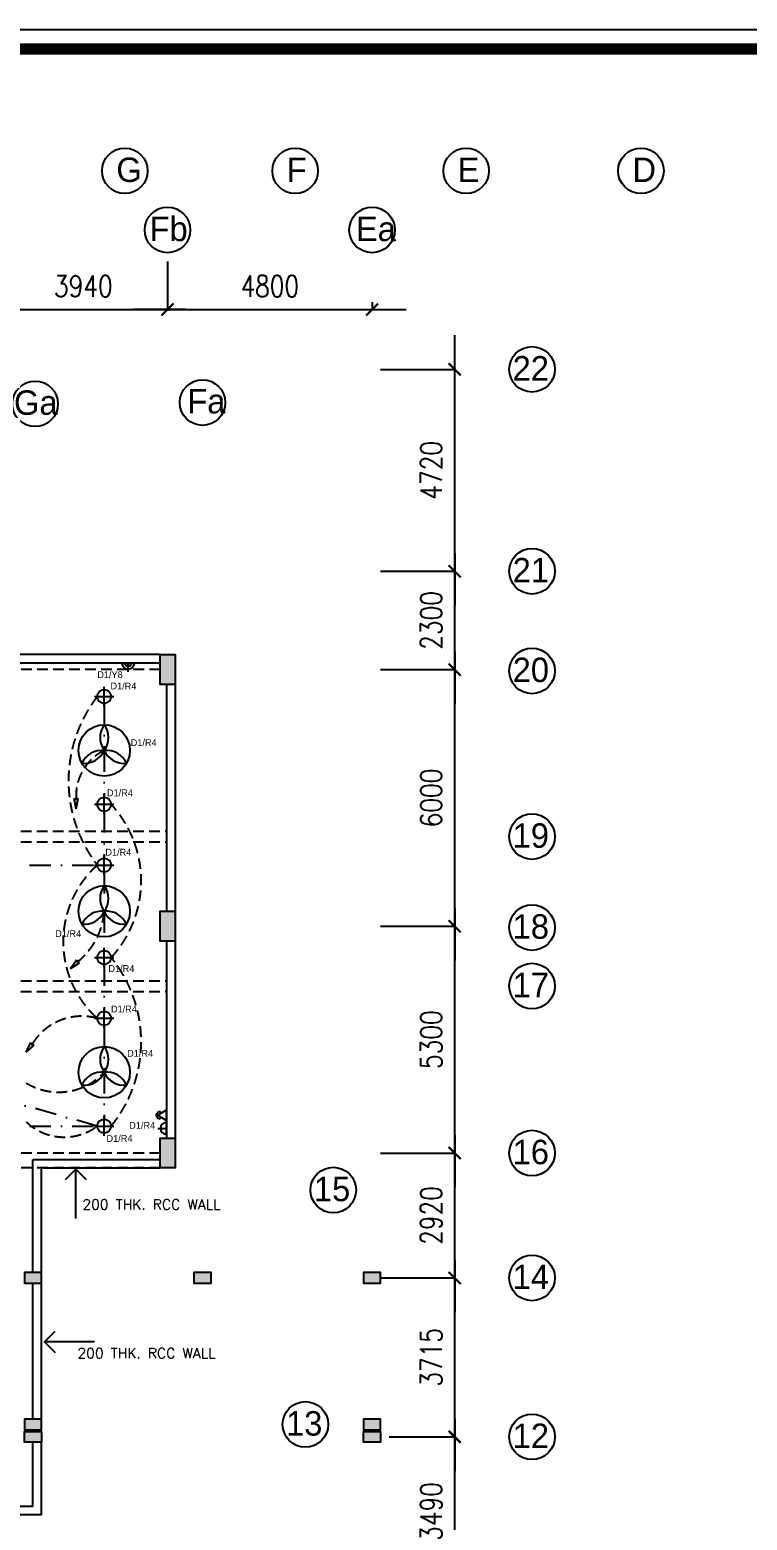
# Model space of a CAD drawing. Extents: x -8365922 to -3890057, y 2226679 to 4874943.
# Drawn here: x -3932194 to -3915413, y 2429740 to 2464581 of the extents above; entities that cross this region are included whole.
import ezdxf

# ---------------------------------------------------------------- set-up
doc = ezdxf.new("R2010")
doc.units = 0
doc.header["$LTSCALE"] = 1000
doc.header["$MEASUREMENT"] = 0
doc.header["$PDMODE"] = 34
doc.linetypes.add('DASHDOT', pattern=[1, 0.5, -0.25, 0, -0.25])
doc.linetypes.add('HIDDEN', pattern=[0.375, 0.25, -0.125])
doc.layers.get('0').update_dxf_attribs({"linetype": 'CONTINUOUS'})
doc.layers.get('DEFPOINTS').update_dxf_attribs({"linetype": 'CONTINUOUS'})
for name, color, linetype in [('A-ANNO-DIMS', 2, 'CONTINUOUS'), ('A-ANNO-NOTE', 2, 'CONTINUOUS'), ('BEAM', 3, 'HIDDEN'), ('CKT', 3, 'CONTINUOUS'), ('CON', 5, 'DASHDOT'), ('ELECT', 4, 'CONTINUOUS'), ('HATCH', 220, 'CONTINUOUS'), ('LIGHT', 4, 'CONTINUOUS'), ('LOOP', 6, 'HIDDEN'), ('POWER', 4, 'CONTINUOUS'), ('S-COLS', 2, 'CONTINUOUS'), ('S-WALL', 2, 'CONTINUOUS'), ('TITLE', 171, 'CONTINUOUS'), ('TITLE_LINE', 170, 'CONTINUOUS')]:
    doc.layers.add(name, color=color, linetype=linetype)
doc.styles.add('MTEXT', font='', dxfattribs={"height": 250})
doc.styles.add('ROMANS', font='ROMANS.SHX', dxfattribs={"width": 0.8})
doc.styles.add('SIMPLEX', font='SIMPLEX')
doc.styles.get('MTEXT').set_extended_font_data('Futura Lt BT')
doc.dimstyles.new('COPY_OF_DIM2001', dxfattribs={"dimscale": 100, "dimtxt": 5, "dimasz": 4, "dimexe": 0.25, "dimexo": 2, "dimgap": 3, "dimtad": 1, "dimdec": 0, "dimlfac": -1, "dimzin": 3, "dimtxsty": 'ROMANS', "dimblk1": 'DIMTICK', "dimblk2": 'DIMTICK', "dimsah": 1, "dimcen": 0, "dimdle": 0.125, "dimclrd": 1, "dimclre": 1, "dimaunit": 1, "dimazin": 3, "dimtfac": 1.333333, "dimtdec": 0, "dimtmove": 0, "dimatfit": 3, "dimtolj": 1, "dimtzin": 3})

# ---------------------------------------------------------------- blocks, each defined once
blk = doc.blocks.new('DIMTICK')
blk.add_line((-1.062, 0), (2, 0))
at = {"const_width": 0.125}
blk.add_lwpolyline([(-0.354, -0.354), (0.354, 0.354)], dxfattribs=at)
blk = doc.blocks.new('*D17')
at = {"layer": 'A-ANNO-DIMS', "color": 1}
for p, q in [((-3934997, 2459141), (-3934997, 2458014)), ((-3932912, 2459141), (-3932912, 2458014)), ((-3934597, 2458040), (-3933312, 2458040))]:
    blk.add_line(p, q, dxfattribs=at)
at = {"layer": 'DEFPOINTS', "color": 0}
for p in [(-3934997, 2459341), (-3932912, 2459341), (-3932912, 2458040)]:
    blk.add_point(p, dxfattribs=at)
at = {"layer": 'A-ANNO-DIMS', "color": 1, "xscale": 400, "yscale": 400, "zscale": 400, "rotation": 180}
blk.add_blockref('DIMTICK', (-3934997, 2458040), dxfattribs=at)
at = {"layer": 'A-ANNO-DIMS', "color": 1, "xscale": 400, "yscale": 400, "zscale": 400}
blk.add_blockref('DIMTICK', (-3932912, 2458040), dxfattribs=at)
at = {"layer": 'A-ANNO-DIMS', "color": 0, "insert": (-3933955, 2458590), "char_height": 500, "attachment_point": 5, "style": 'ROMANS'}
blk.add_mtext('\\A1;2085', dxfattribs=at)
blk = doc.blocks.new('*D18')
at = {"layer": 'A-ANNO-DIMS', "color": 1}
for p, q in [((-3932912, 2459141), (-3932912, 2458014)), ((-3928972, 2459168), (-3928972, 2458014)), ((-3932512, 2458040), (-3929372, 2458040))]:
    blk.add_line(p, q, dxfattribs=at)
at = {"layer": 'DEFPOINTS', "color": 0}
for p in [(-3932912, 2459341), (-3928972, 2459368), (-3928972, 2458040)]:
    blk.add_point(p, dxfattribs=at)
at = {"layer": 'A-ANNO-DIMS', "color": 1, "xscale": 400, "yscale": 400, "zscale": 400, "rotation": 180}
blk.add_blockref('DIMTICK', (-3932912, 2458040), dxfattribs=at)
at = {"layer": 'A-ANNO-DIMS', "color": 1, "xscale": 400, "yscale": 400, "zscale": 400}
blk.add_blockref('DIMTICK', (-3928972, 2458040), dxfattribs=at)
at = {"layer": 'A-ANNO-DIMS', "color": 0, "insert": (-3930942, 2458590), "char_height": 500, "attachment_point": 5, "style": 'ROMANS'}
blk.add_mtext('\\A1;3940', dxfattribs=at)
blk = doc.blocks.new('*D19')
at = {"layer": 'A-ANNO-DIMS', "color": 1}
for p, q in [((-3928972, 2458214), (-3928972, 2458064)), ((-3928572, 2458040), (-3924587, 2458040)), ((-3924187, 2458214), (-3924187, 2458064))]:
    blk.add_line(p, q, dxfattribs=at)
at = {"layer": 'DEFPOINTS', "color": 0}
for p in [(-3928972, 2458014), (-3924187, 2458040), (-3924187, 2458014)]:
    blk.add_point(p, dxfattribs=at)
at = {"layer": 'A-ANNO-DIMS', "color": 1, "xscale": 400, "yscale": 400, "zscale": 400, "rotation": 180}
blk.add_blockref('DIMTICK', (-3928972, 2458040), dxfattribs=at)
at = {"layer": 'A-ANNO-DIMS', "color": 1, "xscale": 400, "yscale": 400, "zscale": 400}
blk.add_blockref('DIMTICK', (-3924187, 2458040), dxfattribs=at)
at = {"layer": 'A-ANNO-DIMS', "color": 0, "insert": (-3926580, 2458590), "char_height": 500, "attachment_point": 5, "style": 'ROMANS'}
blk.add_mtext('\\A1;4800', dxfattribs=at)
blk = doc.blocks.new('*D22')
at = {"layer": 'A-ANNO-DIMS', "color": 1}
for p, q in [((-3923787, 2431688), (-3922230, 2431688)), ((-3922255, 2428598), (-3922255, 2431288)), ((-3923787, 2428198), (-3922230, 2428198))]:
    blk.add_line(p, q, dxfattribs=at)
at = {"layer": 'DEFPOINTS', "color": 0}
for p in [(-3923987, 2431688), (-3922255, 2431688), (-3923987, 2428198)]:
    blk.add_point(p, dxfattribs=at)
at = {"layer": 'A-ANNO-DIMS', "color": 1, "xscale": 400, "yscale": 400, "zscale": 400}
for p, rotation in [((-3922255, 2431688), 90), ((-3922255, 2428198), 270)]:
    blk.add_blockref('DIMTICK', p, dxfattribs=dict(at, rotation=rotation))
at = {"layer": 'A-ANNO-DIMS', "color": 0, "insert": (-3922805, 2429943), "char_height": 500, "attachment_point": 5, "rotation": 90, "style": 'ROMANS'}
blk.add_mtext('\\A1;3490', dxfattribs=at)
blk = doc.blocks.new('*D23')
at = {"layer": 'A-ANNO-DIMS', "color": 1}
for p, q in [((-3923987, 2435403), (-3922230, 2435403)), ((-3922255, 2432088), (-3922255, 2435003)), ((-3923787, 2431688), (-3922230, 2431688))]:
    blk.add_line(p, q, dxfattribs=at)
at = {"layer": 'DEFPOINTS', "color": 0}
for p in [(-3924187, 2435403), (-3922255, 2435403), (-3923987, 2431688)]:
    blk.add_point(p, dxfattribs=at)
at = {"layer": 'A-ANNO-DIMS', "color": 1, "xscale": 400, "yscale": 400, "zscale": 400}
for p, rotation in [((-3922255, 2435403), 90), ((-3922255, 2431688), 270)]:
    blk.add_blockref('DIMTICK', p, dxfattribs=dict(at, rotation=rotation))
at = {"layer": 'A-ANNO-DIMS', "color": 0, "insert": (-3922805, 2433546), "char_height": 500, "attachment_point": 5, "rotation": 90, "style": 'ROMANS'}
blk.add_mtext('\\A1;3715', dxfattribs=at)
blk = doc.blocks.new('*D7')
at = {"layer": 'A-ANNO-DIMS', "color": 1}
for p, q in [((-3923987, 2438323), (-3922230, 2438323)), ((-3922255, 2435803), (-3922255, 2437923)), ((-3923987, 2435403), (-3922230, 2435403))]:
    blk.add_line(p, q, dxfattribs=at)
at = {"layer": 'DEFPOINTS', "color": 0}
for p in [(-3924187, 2438323), (-3922255, 2438323), (-3924187, 2435403)]:
    blk.add_point(p, dxfattribs=at)
at = {"layer": 'A-ANNO-DIMS', "color": 1, "xscale": 400, "yscale": 400, "zscale": 400}
for p, rotation in [((-3922255, 2438323), 90), ((-3922255, 2435403), 270)]:
    blk.add_blockref('DIMTICK', p, dxfattribs=dict(at, rotation=rotation))
at = {"layer": 'A-ANNO-DIMS', "color": 0, "insert": (-3922805, 2436863), "char_height": 500, "attachment_point": 5, "rotation": 90, "style": 'ROMANS'}
blk.add_mtext('\\A1;2920', dxfattribs=at)
blk = doc.blocks.new('*D8')
at = {"layer": 'A-ANNO-DIMS', "color": 1}
for p, q in [((-3923987, 2456643), (-3922230, 2456643)), ((-3922255, 2452323), (-3922255, 2456243)), ((-3923987, 2451923), (-3922230, 2451923))]:
    blk.add_line(p, q, dxfattribs=at)
at = {"layer": 'DEFPOINTS', "color": 0}
for p in [(-3924187, 2456643), (-3922255, 2456643), (-3924187, 2451923)]:
    blk.add_point(p, dxfattribs=at)
at = {"layer": 'A-ANNO-DIMS', "color": 1, "xscale": 400, "yscale": 400, "zscale": 400}
for p, rotation in [((-3922255, 2456643), 90), ((-3922255, 2451923), 270)]:
    blk.add_blockref('DIMTICK', p, dxfattribs=dict(at, rotation=rotation))
at = {"layer": 'A-ANNO-DIMS', "color": 0, "insert": (-3922805, 2454283), "char_height": 500, "attachment_point": 5, "rotation": 90, "style": 'ROMANS'}
blk.add_mtext('\\A1;4720', dxfattribs=at)
blk = doc.blocks.new('*D9')
at = {"layer": 'A-ANNO-DIMS', "color": 1}
for p, q in [((-3923987, 2443623), (-3922230, 2443623)), ((-3922255, 2438723), (-3922255, 2443223)), ((-3922455, 2438323), (-3922280, 2438323))]:
    blk.add_line(p, q, dxfattribs=at)
at = {"layer": 'DEFPOINTS', "color": 0}
for p in [(-3924187, 2443623), (-3922255, 2443623), (-3922255, 2438323)]:
    blk.add_point(p, dxfattribs=at)
at = {"layer": 'A-ANNO-DIMS', "color": 1, "xscale": 400, "yscale": 400, "zscale": 400}
for p, rotation in [((-3922255, 2443623), 90), ((-3922255, 2438323), 270)]:
    blk.add_blockref('DIMTICK', p, dxfattribs=dict(at, rotation=rotation))
at = {"layer": 'A-ANNO-DIMS', "color": 0, "insert": (-3922805, 2440973), "char_height": 500, "attachment_point": 5, "rotation": 90, "style": 'ROMANS'}
blk.add_mtext('\\A1;5300', dxfattribs=at)
blk = doc.blocks.new('*D10')
at = {"layer": 'A-ANNO-DIMS', "color": 1}
for p, q in [((-3923987, 2449623), (-3922230, 2449623)), ((-3922255, 2444023), (-3922255, 2449223)), ((-3923987, 2443623), (-3922230, 2443623))]:
    blk.add_line(p, q, dxfattribs=at)
at = {"layer": 'DEFPOINTS', "color": 0}
for p in [(-3924187, 2449623), (-3922255, 2449623), (-3924187, 2443623)]:
    blk.add_point(p, dxfattribs=at)
at = {"layer": 'A-ANNO-DIMS', "color": 1, "xscale": 400, "yscale": 400, "zscale": 400}
for p, rotation in [((-3922255, 2449623), 90), ((-3922255, 2443623), 270)]:
    blk.add_blockref('DIMTICK', p, dxfattribs=dict(at, rotation=rotation))
at = {"layer": 'A-ANNO-DIMS', "color": 0, "insert": (-3922805, 2446623), "char_height": 500, "attachment_point": 5, "rotation": 90, "style": 'ROMANS'}
blk.add_mtext('\\A1;6000', dxfattribs=at)
blk = doc.blocks.new('*D11')
at = {"layer": 'A-ANNO-DIMS', "color": 1}
for p, q in [((-3923987, 2451923), (-3922230, 2451923)), ((-3922255, 2450023), (-3922255, 2451523)), ((-3923987, 2449623), (-3922230, 2449623))]:
    blk.add_line(p, q, dxfattribs=at)
at = {"layer": 'DEFPOINTS', "color": 0}
for p in [(-3924187, 2451923), (-3922255, 2451923), (-3924187, 2449623)]:
    blk.add_point(p, dxfattribs=at)
at = {"layer": 'A-ANNO-DIMS', "color": 1, "xscale": 400, "yscale": 400, "zscale": 400}
for p, rotation in [((-3922255, 2451923), 90), ((-3922255, 2449623), 270)]:
    blk.add_blockref('DIMTICK', p, dxfattribs=dict(at, rotation=rotation))
at = {"layer": 'A-ANNO-DIMS', "color": 0, "insert": (-3922805, 2450773), "char_height": 500, "attachment_point": 5, "rotation": 90, "style": 'ROMANS'}
blk.add_mtext('\\A1;2300', dxfattribs=at)
blk = doc.blocks.new('FAN')
at = {"layer": 'LIGHT'}
blk.add_circle((0, 0), 600, dxfattribs=at)
for centre, start, end in [((410, 300), 143.8105, 216.1895), ((-410, 300), 323.8105, 36.1895), ((-55, -505), 83.8105, 156.1895), ((-465, 205), 263.8105, 336.1895), ((55, -505), 23.8105, 96.1895), ((465, 205), 203.8105, 276.1895)]:
    blk.add_arc(centre, 508, start, end, dxfattribs=at)
blk = doc.blocks.new('2X36')
at = {"layer": 'LIGHT'}
for p, q in [((-226, 0), (226, 0)), ((0, -226), (0, 226))]:
    blk.add_line(p, q, dxfattribs=at)
blk.add_circle((0, 0), 162, dxfattribs=at)
blk = doc.blocks.new('A')
at = {"layer": 'LOOP'}
for p, q in [((-217, 0), (27, 49)), ((-217, 0), (27, -49)), ((27, 49), (0, 0)), ((27, -49), (0, 0))]:
    blk.add_line(p, q, dxfattribs=at)
blk = doc.blocks.new('15')
at = {"layer": 'POWER'}
for p, q in [((-140, 0), (140, 0)), ((0, 202), (0, 0))]:
    blk.add_line(p, q, dxfattribs=at)
for radius in [140, 72]:
    blk.add_arc((0, 0), radius, 0, 180, dxfattribs=at)
blk = doc.blocks.new('T')
at = {"layer": 'ELECT'}
for p, q in [((0, 223), (-140, 0)), ((-140, 0), (140, 0)), ((0, 223), (140, 0))]:
    blk.add_line(p, q, dxfattribs=at)
at = {"layer": 'ELECT', "const_width": 25}
for points in [[(-90, 182, -1), (-90, 157, -1)], [(90, 182, 1), (90, 157, 1)]]:
    blk.add_lwpolyline(points, format="xyb", close=True, dxfattribs=at)
at = {"layer": 'ELECT'}
blk.add_arc((0, 174), 90.4, 356.86, 183.14, dxfattribs=at)
blk = doc.blocks.new('5')
at = {"layer": 'POWER'}
for p, q in [((-140, 0), (140, 0)), ((0, 202), (0, 0))]:
    blk.add_line(p, q, dxfattribs=at)
blk.add_arc((0, 0), 140, 0, 180, dxfattribs=at)

msp = doc.modelspace()

# ---------------------------------------------------------------- hatches: boundary and pattern name
at = {"layer": 'HATCH'}
h = msp.add_hatch(color=256, dxfattribs=at)
h.paths.add_polyline_path([(-3944907.1, 2449973.4), (-3945257.1, 2449973.4), (-3945257.1, 2449623.4), (-3945257.1, 2449273.4), (-3944907.1, 2449273.4)])
h.paths.add_polyline_path([(-3942822.1, 2449973.4), (-3943172.1, 2449973.4), (-3943172.1, 2449623.4), (-3943172.1, 2449273.4), (-3942822.1, 2449273.4)])
h.paths.add_polyline_path([(-3938822.1, 2449973.4), (-3939172.1, 2449973.4), (-3939172.1, 2449623.4), (-3939172.1, 2449273.4), (-3938822.1, 2449273.4)])
h.paths.add_polyline_path([(-3934822.1, 2449973.4), (-3935172.1, 2449973.4), (-3935172.1, 2449623.4), (-3935172.1, 2449273.4), (-3934822.1, 2449273.4)])
h.paths.add_polyline_path([(-3932737.1, 2449973.4), (-3933087.1, 2449973.4), (-3933087.1, 2449623.4), (-3933087.1, 2449273.4), (-3932737.1, 2449273.4)])
h.paths.add_polyline_path([(-3928797.1, 2449973.4), (-3929147.1, 2449973.4), (-3929147.1, 2449623.4), (-3929147.1, 2449273.4), (-3928797.1, 2449273.4)])
h.paths.add_polyline_path([(-3948847.1, 2443973.4), (-3949197.1, 2443973.4), (-3949197.1, 2443623.4), (-3949197.1, 2443273.4), (-3948847.1, 2443273.4)])
h.paths.add_polyline_path([(-3948847.1, 2438673.4), (-3949197.1, 2438673.4), (-3949197.1, 2438323.4), (-3949197.1, 2437973.4), (-3948847.1, 2437973.4)])
h.paths.add_polyline_path([(-3944907.1, 2438673.4), (-3945257.1, 2438673.4), (-3945257.1, 2438323.4), (-3945257.1, 2437973.4), (-3944907.1, 2437973.4)])
h.paths.add_polyline_path([(-3942822.1, 2438673.4), (-3943172.1, 2438673.4), (-3943172.1, 2438323.4), (-3943172.1, 2437973.4), (-3942822.1, 2437973.4)])
h.paths.add_polyline_path([(-3934822.1, 2438673.4), (-3935172.1, 2438673.4), (-3935172.1, 2438323.4), (-3935172.1, 2437973.4), (-3934822.1, 2437973.4)])
h.paths.add_polyline_path([(-3932737.1, 2438673.4), (-3933087.1, 2438673.4), (-3933087.1, 2438323.4), (-3933087.1, 2437973.4), (-3932737.1, 2437973.4)])
h.paths.add_polyline_path([(-3928797.1, 2438673.4), (-3929147.1, 2438673.4), (-3929147.1, 2438323.4), (-3929147.1, 2437973.4), (-3928797.1, 2437973.4)])
h.paths.add_polyline_path([(-3928797.1, 2443973.4), (-3929147.1, 2443973.4), (-3929147.1, 2443623.4), (-3929147.1, 2443273.4), (-3928797.1, 2443273.4)])
h = msp.add_hatch(color=256, dxfattribs=at)
h.paths.add_polyline_path([(-3931919.2, 2435528.4), (-3932319.2, 2435528.4), (-3932319.2, 2435278.4), (-3932014.4, 2435278.4), (-3931919.2, 2435278.4)])
h.paths.add_polyline_path([(-3927953.1, 2435528.4), (-3928353.1, 2435528.4), (-3928353.1, 2435278.4), (-3928048.3, 2435278.4), (-3927953.1, 2435278.4)])
h.paths.add_polyline_path([(-3923987.1, 2435528.4), (-3924387.1, 2435528.4), (-3924387.1, 2435278.4), (-3924082.3, 2435278.4), (-3923987.1, 2435278.4)])
h = msp.add_hatch(color=256, dxfattribs=at)
h.paths.add_polyline_path([(-3931919.2, 2432103.4), (-3932319.2, 2432103.4), (-3932319.2, 2431853.4), (-3932014.4, 2431853.4), (-3931919.2, 2431853.4)])
h.paths.add_polyline_path([(-3931919.2, 2431813.4), (-3932319.2, 2431813.4), (-3932319.2, 2431563.4), (-3932224, 2431563.4), (-3931919.2, 2431563.4)])
h.paths.add_polyline_path([(-3923987.1, 2432103.4), (-3924387.1, 2432103.4), (-3924387.1, 2431853.4), (-3924082.3, 2431853.4), (-3923987.1, 2431853.4)])
h.paths.add_polyline_path([(-3923987.1, 2431813.4), (-3924387.1, 2431813.4), (-3924387.1, 2431563.4), (-3924291.9, 2431563.4), (-3923987.1, 2431563.4)])

# ---------------------------------------------------------------- linework, layer by layer
at = {"layer": 'A-ANNO-NOTE'}
for points in [[(-3931118, 2436790), (-3931118, 2436790), (-3931118, 2437948), (-3930884, 2437713.5), (-3931118, 2437948), (-3931366, 2437700)], [(-3930689, 2433910.5), (-3930689, 2433910.5), (-3931847, 2433910.5), (-3931612.5, 2434144.5), (-3931847, 2433910.5), (-3931599, 2433662.5)]]:
    msp.add_lwpolyline(points, dxfattribs=at)
for centre in [(-3929971.6, 2461284), (-3925987.1, 2461284), (-3921987.1, 2461284), (-3917898.7, 2461284), (-3928972.1, 2459901), (-3924187.1, 2459901), (-3920446, 2456643.4), (-3932067.6, 2455836), (-3928153.1, 2455866), (-3920446, 2451923.4), (-3920446, 2449593.4), (-3920446, 2445720), (-3920446, 2443593.4), (-3920446, 2442226.7), (-3920446, 2438323.4), (-3925094.8, 2437458.4), (-3920446, 2435403.4), (-3925747.1, 2431978.4), (-3920446, 2431688.4)]:
    msp.add_circle(centre, 532.7, dxfattribs=at)
at = {"layer": 'BEAM'}
for p, q in [((-3929147.1, 2449973.4), (-3954902.8, 2449973.4)), ((-3929147.1, 2449623.4), (-3954902.8, 2449623.4)), ((-3954902.8, 2445845), (-3928997.1, 2445845)), ((-3954902.8, 2445595), (-3928997.1, 2445595)), ((-3954902.8, 2442351.7), (-3928997.1, 2442351.7)), ((-3954902.8, 2442101.7), (-3928997.1, 2442101.7)), ((-3929147.1, 2438323.4), (-3954902.8, 2438323.4)), ((-3929147.1, 2437973.4), (-3954902.8, 2437973.4))]:
    msp.add_line(p, q, dxfattribs=at)
at = {"layer": 'CON'}
for p, q in [((-3930453.3, 2448831.2), (-3930453.3, 2447734.2)), ((-3930453.3, 2447734.2), (-3930453.3, 2446637.3)), ((-3930453.3, 2446312.3), (-3930453.3, 2445217)), ((-3933203.3, 2445054.5), (-3930615.8, 2445054.5)), ((-3930453.3, 2444892), (-3930453.3, 2443973.4)), ((-3930453.3, 2443973.4), (-3930453.3, 2443054.8)), ((-3930453.3, 2442729.8), (-3930453.3, 2441634.5)), ((-3930453.3, 2441309.5), (-3930453.3, 2440212.5)), ((-3930615.8, 2438953.1), (-3934557.8, 2440065)), ((-3930453.3, 2440212.5), (-3930453.3, 2439115.6)), ((-3933203.3, 2438953.1), (-3930615.8, 2438953.1))]:
    msp.add_line(p, q, dxfattribs=at)
at = {"layer": 'LOOP'}
for centre, radius, start, end in [((-3928070.2, 2447024.1), 3218.6, 142.2703, 217.7297), ((-3929930.3, 2446674.1), 1182.1, 116.2618, 184.32458), ((-3932220.7, 2444683.5), 2633, 317.13298, 42.86702), ((-3929005.9, 2443263.2), 2408.4, 131.94808, 228.05192), ((-3932089.7, 2444084.8), 1640.2, 307.64321, 356.10584), ((-3932699.2, 2440922.7), 3111.2, 320.72326, 39.27674), ((-3930975.6, 2440157.2), 1363.1, 74.69765, 149.20899), ((-3931517.8, 2441195.5), 1448.9, 238.16951, 317.27923), ((-3931387.9, 2439982.4), 1286.7, 226.53669, 306.87342)]:
    msp.add_arc(centre, radius, start, end, dxfattribs=at)
at = {"layer": 'S-COLS'}
for points in [[(-3929147.1, 2449623.4), (-3929147.1, 2449973.4), (-3928797.1, 2449973.4), (-3928797.1, 2449273.4), (-3929147.1, 2449273.4)], [(-3929147.1, 2443623.4), (-3929147.1, 2443973.4), (-3928797.1, 2443973.4), (-3928797.1, 2443273.4), (-3929147.1, 2443273.4)], [(-3929147.1, 2438323.4), (-3929147.1, 2438673.4), (-3928797.1, 2438673.4), (-3928797.1, 2437973.4), (-3929147.1, 2437973.4)], [(-3932014.4, 2435278.4), (-3931919.2, 2435278.4), (-3931919.2, 2435528.4), (-3932319.2, 2435528.4), (-3932319.2, 2435278.4)], [(-3928048.3, 2435278.4), (-3927953.1, 2435278.4), (-3927953.1, 2435528.4), (-3928353.1, 2435528.4), (-3928353.1, 2435278.4)], [(-3924082.3, 2435278.4), (-3923987.1, 2435278.4), (-3923987.1, 2435528.4), (-3924387.1, 2435528.4), (-3924387.1, 2435278.4)], [(-3932014.4, 2431853.4), (-3931919.2, 2431853.4), (-3931919.2, 2432103.4), (-3932319.2, 2432103.4), (-3932319.2, 2431853.4)], [(-3924082.3, 2431853.4), (-3923987.1, 2431853.4), (-3923987.1, 2432103.4), (-3924387.1, 2432103.4), (-3924387.1, 2431853.4)], [(-3932224, 2431563.4), (-3932319.2, 2431563.4), (-3932319.2, 2431813.4), (-3931919.2, 2431813.4), (-3931919.2, 2431563.4)], [(-3924291.9, 2431563.4), (-3924387.1, 2431563.4), (-3924387.1, 2431813.4), (-3923987.1, 2431813.4), (-3923987.1, 2431563.4)]]:
    msp.add_lwpolyline(points, close=True, dxfattribs=at)
at = {"layer": 'S-WALL'}
for p, q in [((-3929147.1, 2449973.4), (-3932737.1, 2449973.4)), ((-3929147.1, 2449773.4), (-3932737.1, 2449773.4)), ((-3928997.1, 2449273.4), (-3928997.1, 2443973.4)), ((-3928797.1, 2449273.4), (-3928797.1, 2443973.4)), ((-3928997.1, 2443273.4), (-3928997.1, 2438673.4)), ((-3928797.1, 2443273.4), (-3928797.1, 2438673.4)), ((-3928772.1, 2443243.4), (-3928772.1, 2443243.4)), ((-3932119.2, 2438173.4), (-3929147.1, 2438173.4)), ((-3932119.2, 2435528.4), (-3932119.2, 2438173.4)), ((-3931919.2, 2437973.4), (-3929147.1, 2437973.4)), ((-3931919.2, 2435528.4), (-3931919.2, 2437973.4)), ((-3932119.2, 2432108.4), (-3932119.2, 2435278.4)), ((-3931919.2, 2432108.4), (-3931919.2, 2435278.4)), ((-3932119.2, 2430063.4), (-3932119.2, 2431563.4)), ((-3931919.2, 2429863.4), (-3931919.2, 2431563.4)), ((-3932119.2, 2430063.4), (-3948117.4, 2430063.4)), ((-3931919.2, 2429863.4), (-3936897.1, 2429863.4))]:
    msp.add_line(p, q, dxfattribs=at)
at = {"layer": 'TITLE', "const_width": 270}
msp.add_lwpolyline([(-3965296.5, 2411570.5), (-3890506.5, 2411570.5), (-3890506.5, 2464130.5), (-3965296.5, 2464130.5)], close=True, dxfattribs=at)
at = {"layer": 'TITLE_LINE'}
msp.add_lwpolyline([(-3965746.5, 2411120.5), (-3890056.5, 2411120.5), (-3890056.5, 2464580.5), (-3965746.5, 2464580.5)], close=True, dxfattribs=at)

# ---------------------------------------------------------------- block references
at = {"layer": 'ELECT', "xscale": -1, "rotation": 180}
msp.add_blockref('15', (-3929893, 2449773.4), dxfattribs=at)
at = {"layer": 'ELECT', "xscale": 0.9, "yscale": 0.9, "zscale": 0.9, "rotation": 89.99999999999999}
msp.add_blockref('T', (-3928997.1, 2439207), dxfattribs=at)
at = {"layer": 'ELECT', "rotation": 90}
msp.add_blockref('5', (-3928997.1, 2438900), dxfattribs=at)
at = {"layer": 'LIGHT'}
for name, p in [('2X36', (-3930453.3, 2448993.7)), ('FAN', (-3930453.3, 2447734.2)), ('2X36', (-3930453.3, 2446474.8)), ('2X36', (-3930453.3, 2445054.5)), ('FAN', (-3930453.3, 2443973.4)), ('2X36', (-3930453.3, 2442892.3)), ('2X36', (-3930453.3, 2441472)), ('FAN', (-3930453.3, 2440212.5)), ('2X36', (-3930453.3, 2438953.1))]:
    msp.add_blockref(name, p, dxfattribs=at)
at = {"layer": 'LOOP'}
for p, rotation in [((-3931109, 2446585), 89.02292695660634), ((-3931088, 2442786), 44.0515496721807), ((-3932146.5, 2440855), 53.3172082227123)]:
    msp.add_blockref('A', p, dxfattribs=dict(at, rotation=rotation))

# ---------------------------------------------------------------- texts
at = {"layer": 'A-ANNO-NOTE'}
for s, height, style, p in [('G', 571.6, 'MTEXT', (-3930169, 2461022.8)), ('F', 571.6, 'MTEXT', (-3926184.5, 2461022.8)), ('E', 571.6, 'MTEXT', (-3922184.5, 2461022.8)), ('D', 571.6, 'MTEXT', (-3918096.2, 2461022.8)), ('Fb', 571.57, 'MTEXT', (-3929392.3, 2459639.8)), ('Ea', 571.57, 'MTEXT', (-3924566.2, 2459639.8)), ('22', 571.57, 'MTEXT', (-3920899.2, 2456382.2)), ('Ga', 571.57, 'MTEXT', (-3932563.5, 2455579.8)), ('Fa', 571.57, 'MTEXT', (-3928510.9, 2455611.8)), ('21', 571.57, 'MTEXT', (-3920899.2, 2451662.2)), ('20', 571.57, 'MTEXT', (-3920899.2, 2449332.2)), ('19', 571.57, 'MTEXT', (-3920899.2, 2445458.9)), ('18', 571.57, 'MTEXT', (-3920899.2, 2443332.2)), ('17', 571.57, 'MTEXT', (-3920899.2, 2441965.5)), ('16', 571.57, 'MTEXT', (-3920899.2, 2438062.2)), ('15', 571.57, 'MTEXT', (-3925548, 2437197.2)), ('200 THK. RCC WALL', 238.545, 'SIMPLEX', (-3930963.5, 2437000.8)), ('14', 571.57, 'MTEXT', (-3920899.2, 2435142.2)), ('200 THK. RCC WALL', 238.545, 'SIMPLEX', (-3931079, 2433524.3)), ('13', 571.57, 'MTEXT', (-3926200.3, 2431717.2)), ('12', 571.57, 'MTEXT', (-3920899.2, 2431427.2))]:
    msp.add_text(s, height=height, dxfattribs=dict(at, style=style)).set_placement(p)
at = {"layer": 'CKT'}
for s, p in [('D1/Y8', (-3930615.5, 2449425.3)), ('D1/R4', (-3930307, 2449159.3)), ('D1/R4', (-3929833.5, 2447837.8)), ('D1/R4', (-3930388.5, 2446663.3)), ('D1/R4', (-3930426, 2445275.3)), ('D1/R4', (-3931600, 2443371.8)), ('D1/R4', (-3930355, 2442555.8)), ('D1/R4', (-3930295.5, 2441608.3)), ('D1/R4', (-3929915.5, 2440572.8)), ('D1/R4', (-3929868.5, 2438888.8)), ('D1/R4', (-3930399, 2438583.3))]:
    msp.add_text(s, height=160, dxfattribs=at).set_placement(p)

# ---------------------------------------------------------------- dimensions: what is measured, and where the dimension line sits
at = {"layer": 'A-ANNO-DIMS'}
for base, p1, p2, picture, middle in [((-3932912.1, 2458039.5), (-3934997.1, 2459341.5), (-3932912.1, 2459341.5), '*D17', (-3933954.6, 2458589.5)), ((-3928972.1, 2458039.5), (-3932912.1, 2459341.5), (-3928972.1, 2459368.3), '*D18', (-3930942.1, 2458589.5))]:
    dim = msp.add_linear_dim(base=base, p1=p1, p2=p2, dimstyle='COPY_OF_DIM2001', dxfattribs=at)
    dim.commit()
    dim.dimension.update_dxf_attribs({"geometry": picture, "text_midpoint": middle})
dim = msp.add_linear_dim(base=(-3924187.1, 2458039.5), p1=(-3928972.1, 2458014.5), p2=(-3924187.1, 2458014.5), text='4800', dimstyle='COPY_OF_DIM2001', dxfattribs=at)
dim.commit()
dim.dimension.update_dxf_attribs({"geometry": '*D19', "text_midpoint": (-3926579.6, 2458589.5)})
for base, p1, p2, picture, middle in [((-3922255.1, 2456643.4), (-3924187.1, 2451923.4), (-3924187.1, 2456643.4), '*D8', (-3922805.1, 2454283.4)), ((-3922255.1, 2451923.4), (-3924187.1, 2449623.4), (-3924187.1, 2451923.4), '*D11', (-3922805.1, 2450773.4)), ((-3922255.1, 2449623.4), (-3924187.1, 2443623.4), (-3924187.1, 2449623.4), '*D10', (-3922805.1, 2446623.4)), ((-3922255.1, 2443623.4), (-3922255.1, 2438323.4), (-3924187.1, 2443623.4), '*D9', (-3922805.1, 2440973.4)), ((-3922255.1, 2438323.4), (-3924187.1, 2435403.4), (-3924187.1, 2438323.4), '*D7', (-3922805.1, 2436863.4)), ((-3922255.1, 2435403.4), (-3923987.1, 2431688.4), (-3924187.1, 2435403.4), '*D23', (-3922805.1, 2433545.9)), ((-3922255.1, 2431688.4), (-3923987.1, 2428198.4), (-3923987.1, 2431688.4), '*D22', (-3922805.1, 2429943.4))]:
    dim = msp.add_linear_dim(base=base, p1=p1, p2=p2, angle=90, dimstyle='COPY_OF_DIM2001', dxfattribs=at)
    dim.commit()
    dim.dimension.update_dxf_attribs({"geometry": picture, "text_midpoint": middle})

doc.saveas('drawing.dxf')
